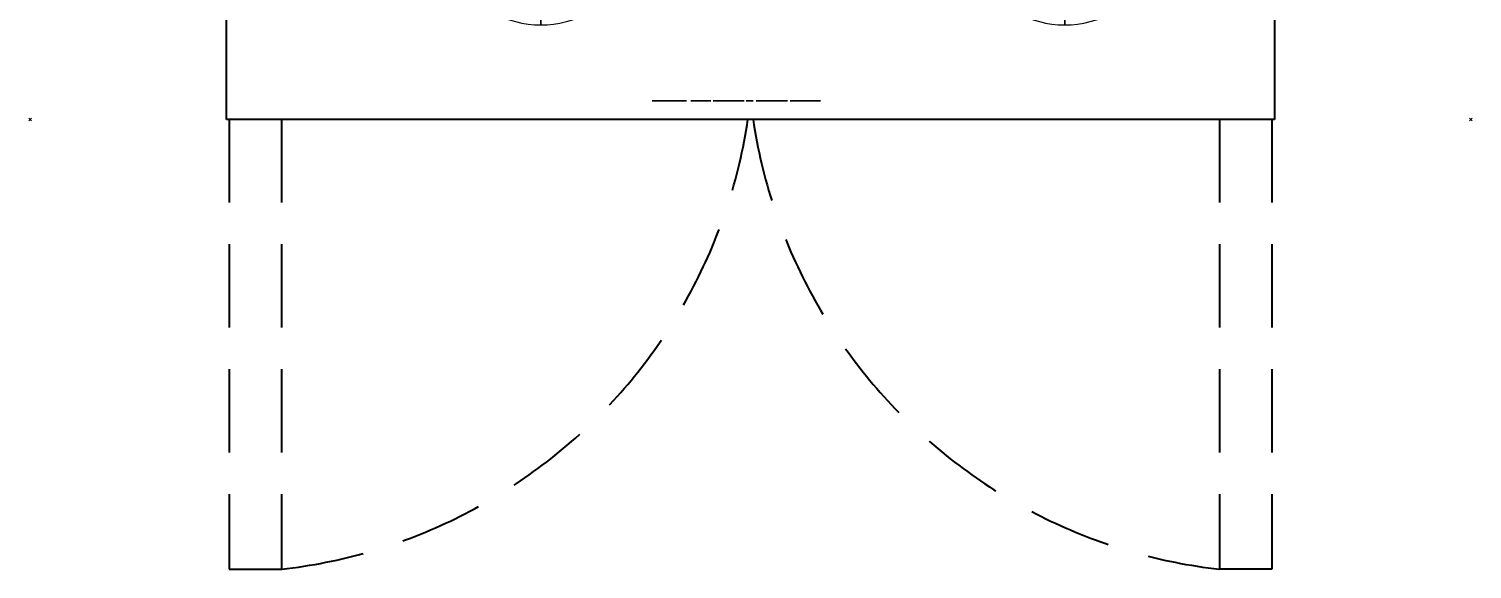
# Model space of a CAD drawing. Header units: millimetres. Extents: x -151 to 951, y -1073 to 151.
# Drawn here: x -151 to 951, y -1073 to -661 of the extents above; entities that cross this region are included whole.
import ezdxf

# ---------------------------------------------------------------- set-up
doc = ezdxf.new("R2010")
doc.units = ezdxf.units.MM
doc.header["$PDMODE"] = 3
doc.linetypes.add('Dash', pattern=[11.999999, 6, -6])
doc.linetypes.add('NASCOSTA', pattern=[9.525, 6.35, -3.175])
doc.layers.add('IQ_200_2D', color=1, linetype='Continuous', lineweight=40)
doc.layers.add('IQ_204_2D', color=7, linetype='Dash', lineweight=40)
for name, color, linetype in [('IQ_BLACK_3D', 250, 'Continuous'), ('IQ_CON_DRAIN_INT', 7, 'Continuous'), ('IQ_INS_3D', 3, 'Continuous')]:
    doc.layers.add(name, color=color, linetype=linetype)

# ---------------------------------------------------------------- blocks, each defined once
blk = doc.blocks.new('*X3')
at = {"color": 0}
for p, q in [((313.99, 2209.04), (321.51, 2216.55)), ((314.11, 2207.74), (322.8, 2216.44)), ((314.16, 2210.62), (319.93, 2216.39)), ((314.4, 2206.62), (323.93, 2216.15)), ((314.82, 2205.62), (324.92, 2215.72)), ((315.1, 2212.98), (317.57, 2215.44)), ((315.35, 2204.74), (325.8, 2215.19)), ((315.99, 2203.96), (326.58, 2214.56))]:
    blk.add_line(p, q, dxfattribs=at)
blk = doc.blocks.new('DRAIN')
blk.add_line((-2.121, -2.121), (2.121, 2.121))
at = {"extrusion": (-1, 0, 0)}
blk.add_line((0, 2.121, -2.121), (0, -2.121, 2.121), dxfattribs=at)
at = {"extrusion": (0, -1, 0)}
blk.add_line((-2.121, 0, -2.121), (2.121, 0, 2.121), dxfattribs=at)
at = {"extrusion": (-1, 0, 0)}
for start, end in [(45, 225), (225, 45)]:
    blk.add_arc((0, 0), 3, start, end, dxfattribs=at)
for start, end in [(45, 225), (225, 45)]:
    blk.add_arc((0, 0), 3, start, end)
at = {"extrusion": (0, -1, 0)}
for start, end in [(45, 225), (225, 45)]:
    blk.add_arc((0, 0), 3, start, end, dxfattribs=at)
at = {"xscale": 0.4000000000000909, "yscale": 0.4000000000000909, "zscale": 0.4000000000000909}
blk.add_blockref('*X3', (-128.597, -883.621), dxfattribs=at)
at = {"extrusion": (-1, 0, 0), "xscale": 0.3999999999999773, "yscale": 0.3999999999999773, "zscale": 0.3999999999999773}
blk.add_blockref('*X3', (-128.597, -883.621), dxfattribs=at)
at = {"extrusion": (0, -1, 0), "xscale": 0.4000000000000909, "yscale": 0.4000000000000909, "zscale": 0.4000000000000909}
blk.add_blockref('*X3', (-128.597, -883.621), dxfattribs=at)

msp = doc.modelspace()

# ---------------------------------------------------------------- linework, layer by layer
at = {"layer": 'IQ_200_2D'}
for p, q in [((0, -730), (0, 0)), ((800, 0), (800, -730)), ((800, -730), (0, -730))]:
    msp.add_line(p, q, dxfattribs=at)
at = {"layer": 'IQ_204_2D', "linetype": 'NASCOSTA', "ltscale": 10}
for p, q in [((2, -730), (2, -1073)), ((42, -730), (42, -1073)), ((758, -730), (758, -1073)), ((798, -730), (798, -1073)), ((2, -1073), (42, -1073)), ((798, -1073), (758, -1073))]:
    msp.add_line(p, q, dxfattribs=at)
for centre, start, end in [((-3.4, -669.6), 276.4269, 351.4422), ((803.4, -669.6), 188.5578, 263.5731)]:
    msp.add_arc(centre, 406, start, end, dxfattribs=at)
at = {"layer": 'IQ_INS_3D'}
for p in [(-150, -730), (950, -730)]:
    msp.add_point(p, dxfattribs=at)

# ---------------------------------------------------------------- block references
at = {"layer": 'IQ_CON_DRAIN_INT', "xscale": 25, "yscale": 25, "zscale": 25}
for p in [(240, -583), (640, -583)]:
    msp.add_blockref('DRAIN', p, dxfattribs=at)

# ---------------------------------------------------------------- meshes
at = {"layer": 'IQ_BLACK_3D'}
mesh = msp.add_polyface(dxfattribs=at)
corners = [(351.1, -715.8, 690.3), (324.9, -715.8, 690.3), (324.9, -715.8, 664.2), (351.1, -715.8, 664.2), (341.5, -715.8, 665.5), (341.5, -715.8, 689.1), (344.3, -715.8, 687.8), (346.8, -715.8, 685.8), (348.6, -715.8, 683.3), (349.8, -715.8, 680.4), (350.2, -715.8, 677.3), (349.8, -715.8, 674.2), (348.6, -715.8, 671.3), (346.8, -715.8, 668.8), (344.3, -715.8, 666.8), (340.3, -715.8, 687.4), (339.6, -715.8, 684.9), (338.3, -715.8, 682.7), (336.6, -715.8, 680.8), (334.5, -715.8, 679.3), (332.2, -715.8, 678.4), (329.7, -715.8, 678), (325.8, -715.8, 678), (326.3, -715.8, 680.9), (327.5, -715.8, 683.6), (329.4, -715.8, 685.9), (331.7, -715.8, 687.7), (334.4, -715.8, 688.8), (337.3, -715.8, 689.3), (340.3, -715.8, 689.1), (329.7, -715.8, 676.6), (332.2, -715.8, 676.2), (334.5, -715.8, 675.2), (336.6, -715.8, 673.8), (338.3, -715.8, 671.9), (339.6, -715.8, 669.7), (340.3, -715.8, 667.2), (340.3, -715.8, 665.2), (337.3, -715.8, 665), (334.4, -715.8, 665.6), (331.7, -715.8, 666.8), (329.4, -715.8, 668.6), (327.5, -715.8, 671), (326.3, -715.8, 673.7), (325.8, -715.8, 676.6)]
mesh.append_faces([[corners[k] for k in face] for face in [(14, 3, 13), (41, 2, 40), (39, 2, 38), (9, 0, 8), (7, 0, 6), (6, 0, 5), (15, 5, 29), (21, 30, 20), (24, 1, 23)]], dxfattribs={"vtx0": -1, "vtx1": -1})
mesh.append_faces([[corners[k] for k in face] for face in [(4, 37, 3)]], dxfattribs={"vtx0": -1, "vtx1": -1, "vtx2": -1})
mesh.append_faces([[corners[k] for k in face] for face in [(3, 14, 4), (3, 37, 38, 2), (4, 36, 37), (17, 33, 34, 16), (3, 10, 11), (2, 41, 42), (2, 42, 43), (19, 32, 33, 18), (19, 31, 32), (20, 30, 31, 19), (0, 7, 8), (16, 4, 5, 15), (10, 3, 0), (1, 25, 26), (28, 0, 1)]], dxfattribs={"vtx0": -1, "vtx2": -1})
mesh.append_faces([[corners[k] for k in face] for face in [(12, 13, 3), (11, 12, 3), (39, 40, 2), (43, 44, 2), (9, 10, 0), (17, 18, 33), (22, 23, 1), (27, 28, 1), (26, 27, 1), (24, 25, 1), (34, 35, 16)]], dxfattribs={"vtx1": -1, "vtx2": -1})
mesh.append_faces([[corners[k] for k in face] for face in [(35, 36, 4, 16), (1, 2, 44, 22), (28, 29, 5, 0)]], dxfattribs={"vtx1": -1, "vtx2": -1, "vtx3": -1})
mesh.append_faces([[corners[k] for k in face] for face in [(44, 30, 21, 22)]], dxfattribs={"vtx1": -1, "vtx3": -1})
mesh = msp.add_polyface(dxfattribs=at)
corners = [(365, -715.8, 674.7), (365, -715.8, 677.2), (360, -715.8, 677.2), (359.8, -715.8, 677.2), (360, -715.8, 674.7), (358.9, -715.8, 674.7), (359.6, -715.8, 677.2), (359.4, -715.8, 677.3), (359.1, -715.8, 677.4), (357.9, -715.8, 675), (357, -715.8, 675.4), (358.7, -715.8, 677.6), (358.5, -715.8, 677.7), (356.3, -715.8, 676), (358.3, -715.8, 677.9), (355.7, -715.8, 676.7), (358.1, -715.8, 678.2), (355.4, -715.8, 677.6), (358, -715.8, 678.4), (357.9, -715.8, 678.8), (358.9, -715.8, 677.5), (357.8, -715.8, 681.6), (364.4, -715.8, 681.6), (364.4, -715.8, 684.1), (357.8, -715.8, 684.1), (357.8, -715.8, 687.8), (364.8, -715.8, 687.8), (364.8, -715.8, 690.3), (355.1, -715.8, 690.3), (357.8, -715.8, 679.1), (355.2, -715.8, 678.6), (357.8, -715.8, 679.6), (355.1, -715.8, 679.7), (357.1, -715.8, 665.4), (357.5, -715.8, 664.4), (357.9, -715.8, 664.6), (357.2, -715.8, 665.5), (356.9, -715.8, 665.2), (357.1, -715.8, 664.2), (358.2, -715.8, 665), (357.3, -715.8, 665.7), (358.3, -715.8, 665.4), (357.3, -715.8, 665.9), (355.6, -715.8, 664.1), (356.6, -715.8, 664.1), (356.6, -715.8, 665.1), (355.6, -715.8, 665.1), (354.5, -715.8, 662.3), (355.6, -715.8, 662.3), (356.8, -715.8, 665.2), (354.5, -715.8, 667.7), (355.6, -715.8, 666.7), (358.3, -715.8, 666.4), (357.3, -715.8, 666.1), (358.4, -715.8, 665.9), (357.2, -715.8, 666.3), (358.2, -715.8, 666.8), (357.9, -715.8, 667.2), (357.1, -715.8, 666.5), (357.5, -715.8, 667.5), (356.9, -715.8, 666.6), (357.1, -715.8, 667.6), (356.8, -715.8, 666.7), (356.6, -715.8, 667.7), (356.6, -715.8, 666.7), (364.1, -715.8, 665.2), (364.1, -715.8, 664.1), (364.9, -715.8, 664.1), (365, -715.8, 665.2), (363, -715.8, 662.3), (364.1, -715.8, 662.3), (365.2, -715.8, 665.2), (366, -715.8, 664.4), (365.4, -715.8, 665.3), (365.5, -715.8, 665.4), (363, -715.8, 667.7), (364.1, -715.8, 666.7), (365.1, -715.8, 666.7), (365.6, -715.8, 667.6), (365.1, -715.8, 667.7), (365.3, -715.8, 666.6), (366, -715.8, 667.5)]
mesh.append_faces([[corners[k] for k in face] for face in [(11, 9, 20), (18, 15, 16), (21, 32, 31), (54, 42, 41), (60, 61, 62), (71, 72, 73)]], dxfattribs={"vtx0": -1, "vtx1": -1})
mesh.append_faces([[corners[k] for k in face] for face in [(32, 21, 24, 28)]], dxfattribs={"vtx0": -1, "vtx1": -1, "vtx2": -1})
mesh.append_faces([[corners[k] for k in face] for face in [(5, 6, 7), (5, 7, 8, 9), (28, 24, 25), (33, 34, 35, 36), (37, 38, 34, 33), (36, 35, 39, 40), (41, 42, 40, 39), (38, 37, 49), (52, 53, 42, 54), (53, 52, 56), (63, 64, 62, 61), (65, 66, 67, 68), (77, 78, 79, 76), (76, 79, 75), (78, 77, 80, 81)]], dxfattribs={"vtx0": -1, "vtx2": -1})
mesh.append_faces([[corners[k] for k in face] for face in [(8, 20, 9), (74, 73, 72)]], dxfattribs={"vtx1": -1, "vtx2": -1})
mesh.append_faces([[corners[k] for k in face] for face in [(71, 68, 67, 72)]], dxfattribs={"vtx1": -1, "vtx2": -1, "vtx3": -1})
mesh.append_faces([[corners[k] for k in face] for face in [(2, 3, 4, 0), (5, 4, 3, 6), (10, 9, 11, 12), (13, 10, 12, 14), (15, 13, 14, 16), (17, 15, 18, 19), (19, 29, 30, 17), (29, 31, 32, 30), (43, 44, 45, 46), (44, 38, 49, 45), (50, 47, 46, 51), (55, 53, 56, 57), (58, 55, 57, 59), (60, 58, 59, 61), (51, 64, 63, 50), (75, 69, 65, 76)]], dxfattribs={"vtx1": -1, "vtx3": -1})
mesh.append_faces([[corners[k] for k in face] for face in [(0, 1, 2)]], dxfattribs={"vtx2": -1})
mesh.append_faces([[corners[k] for k in face] for face in [(47, 48, 43, 46), (69, 70, 66, 65)]], dxfattribs={"vtx2": -1, "vtx3": -1})
mesh.append_faces([[corners[k] for k in face] for face in [(21, 22, 23, 24), (25, 26, 27, 28)]], dxfattribs={"vtx3": -1})
mesh = msp.add_polyface(dxfattribs=at)
corners = [(366.9, -715.8, 674.7), (369.6, -715.8, 674.7), (366.9, -715.8, 682.9), (369.6, -715.8, 690.3), (366.9, -715.8, 690.3), (375.9, -715.8, 674.5), (376.7, -715.8, 676.8), (375.9, -715.8, 677), (374.6, -715.8, 674.9), (375.3, -715.8, 677.3), (373.5, -715.8, 675.6), (372.6, -715.8, 676.5), (374.8, -715.8, 677.7), (374.4, -715.8, 678.3), (374.2, -715.8, 678.9), (371.9, -715.8, 677.5), (371.5, -715.8, 678.8), (374.1, -715.8, 679.7), (371.4, -715.8, 680.3), (374.1, -715.8, 681.6), (374.5, -715.8, 682.7), (374.9, -715.8, 683.1), (372.6, -715.8, 684.3), (372, -715.8, 683.1), (371.5, -715.8, 681.8), (374.2, -715.8, 682.1), (375.4, -715.8, 683.5), (373.6, -715.8, 685.2), (374.7, -715.8, 685.8), (376, -715.8, 683.8), (375.9, -715.8, 686.2), (366, -715.8, 664.4), (364.9, -715.8, 664.1), (366, -715.8, 662.3), (367.3, -715.8, 662.3), (365.5, -715.8, 665.4), (366.3, -715.8, 664.6), (365.6, -715.8, 665.5), (365.7, -715.8, 665.7), (366.7, -715.8, 665.2), (366.9, -715.8, 665.6), (366.5, -715.8, 664.9), (365.7, -715.8, 666.1), (365.8, -715.8, 665.9), (366.9, -715.8, 666), (366.8, -715.8, 666.4), (366.6, -715.8, 666.8), (365.7, -715.8, 666.3), (366.4, -715.8, 667.2), (365.6, -715.8, 666.4), (365.4, -715.8, 666.5), (366, -715.8, 667.5), (365.3, -715.8, 666.6), (374.7, -715.8, 663.3), (374.9, -715.8, 662.3), (375.6, -715.8, 662.6), (375.1, -715.8, 663.4), (374.2, -715.8, 663.2), (374.2, -715.8, 662.2), (373.7, -715.8, 663.3), (376.2, -715.8, 663), (375.5, -715.8, 663.7), (375.7, -715.8, 664.1), (376.6, -715.8, 663.6), (373.3, -715.8, 663.4), (373.5, -715.8, 662.3), (372.8, -715.8, 662.6), (372.9, -715.8, 663.7), (372.2, -715.8, 663), (372.6, -715.8, 664.1), (371.8, -715.8, 663.6), (372.5, -715.8, 664.5), (371.5, -715.8, 664.3), (371.4, -715.8, 665), (372.4, -715.8, 665), (371.5, -715.8, 665.7), (372.5, -715.8, 665.5), (375.5, -715.8, 666.3), (375.7, -715.8, 665.9), (376.2, -715.8, 667), (375.6, -715.8, 667.4), (375.1, -715.8, 666.5), (374.9, -715.8, 667.7), (374.7, -715.8, 666.7), (374.2, -715.8, 667.8), (374.2, -715.8, 666.8), (372.6, -715.8, 665.9), (372.9, -715.8, 666.3), (372.2, -715.8, 667), (371.8, -715.8, 666.4), (373.3, -715.8, 666.5), (372.8, -715.8, 667.4), (373.5, -715.8, 667.7), (373.7, -715.8, 666.7)]
mesh.append_faces([[corners[k] for k in face] for face in [(31, 32, 33, 34)]], dxfattribs={"vtx0": -1})
mesh.append_faces([[corners[k] for k in face] for face in [(12, 10, 9), (25, 23, 19), (65, 64, 66), (77, 80, 81)]], dxfattribs={"vtx0": -1, "vtx1": -1})
mesh.append_faces([[corners[k] for k in face] for face in [(5, 6, 7, 8), (9, 10, 8, 7), (23, 25, 20), (29, 30, 28), (35, 31, 36, 37), (50, 48, 51, 52), (48, 50, 49), (53, 54, 55, 56), (57, 58, 54, 53), (58, 57, 59), (67, 68, 66, 64), (69, 70, 68, 67), (71, 72, 70, 69), (82, 83, 81, 80), (83, 82, 84, 85), (92, 93, 85, 84)]], dxfattribs={"vtx0": -1, "vtx2": -1})
mesh.append_faces([[corners[k] for k in face] for face in [(37, 36, 41, 39)]], dxfattribs={"vtx0": -1, "vtx3": -1})
mesh.append_faces([[corners[k] for k in face] for face in [(0, 1, 2)]], dxfattribs={"vtx1": -1})
mesh.append_faces([[corners[k] for k in face] for face in [(24, 18, 19, 23)]], dxfattribs={"vtx1": -1, "vtx2": -1})
mesh.append_faces([[corners[k] for k in face] for face in [(18, 16, 17, 19)]], dxfattribs={"vtx1": -1, "vtx2": -1, "vtx3": -1})
mesh.append_faces([[corners[k] for k in face] for face in [(11, 10, 12, 13), (13, 14, 15, 11), (16, 15, 14, 17), (20, 21, 22, 23), (21, 26, 27, 22), (28, 27, 26, 29), (38, 37, 39, 40), (42, 43, 44, 45), (43, 38, 40, 44), (45, 46, 47, 42), (46, 48, 49, 47), (55, 60, 61, 56), (62, 61, 60, 63), (59, 64, 65, 58), (73, 72, 71, 74), (75, 73, 74, 76), (77, 78, 79, 80), (86, 87, 88, 89), (89, 75, 76, 86), (87, 90, 91, 88), (92, 91, 90, 93)]], dxfattribs={"vtx1": -1, "vtx3": -1})
mesh.append_faces([[corners[k] for k in face] for face in [(3, 4, 2, 1)]], dxfattribs={"vtx2": -1})
mesh = msp.add_polyface(dxfattribs=at)
corners = [(379.4, -715.8, 674.7), (380.4, -715.8, 675), (378.9, -715.8, 676.9), (378.3, -715.8, 676.7), (381.3, -715.8, 675.6), (379.5, -715.8, 677.2), (378.4, -715.8, 674.5), (377.5, -715.8, 676.7), (377.4, -715.8, 674.4), (380, -715.8, 677.5), (382.2, -715.8, 676.4), (380.6, -715.8, 678), (380.2, -715.8, 681.6), (374.1, -715.8, 679.7), (382.9, -715.8, 679.7), (383, -715.8, 680.6), (382.9, -715.8, 681.8), (380.1, -715.8, 682.1), (376.7, -715.8, 676.8), (375.9, -715.8, 674.5), (374.1, -715.8, 681.6), (382.6, -715.8, 682.9), (380, -715.8, 682.5), (382.1, -715.8, 683.8), (379.7, -715.8, 683), (378.9, -715.8, 683.6), (379.4, -715.8, 683.3), (380.6, -715.8, 685.4), (379.6, -715.8, 685.9), (381.4, -715.8, 684.7), (378.5, -715.8, 686.2), (377.9, -715.8, 684), (378.4, -715.8, 683.9), (377.3, -715.8, 686.4), (377.3, -715.8, 684.1), (375.9, -715.8, 686.2), (376, -715.8, 683.8), (376.6, -715.8, 684), (390.5, -715.8, 674.3), (389.7, -715.8, 676.9), (389.1, -715.8, 674.5), (389, -715.8, 677.2), (387.8, -715.8, 674.9), (388.3, -715.8, 677.6), (386.7, -715.8, 675.6), (387.8, -715.8, 678.1), (385.7, -715.8, 676.5), (387.4, -715.8, 678.8), (387.1, -715.8, 679.5), (385, -715.8, 677.7), (384.5, -715.8, 678.9), (384.4, -715.8, 680.4), (387, -715.8, 680.4), (389.7, -715.8, 683.9), (390.5, -715.8, 683.9), (390.5, -715.8, 686.4), (389.1, -715.8, 686.3), (387.4, -715.8, 682), (385.7, -715.8, 684.2), (385, -715.8, 683.1), (387.1, -715.8, 681.2), (384.5, -715.8, 681.8), (387.8, -715.8, 682.6), (386.7, -715.8, 685.1), (387.8, -715.8, 685.8), (388.3, -715.8, 683.2), (389, -715.8, 683.6), (375.9, -715.8, 664.5), (376.6, -715.8, 663.6), (376.9, -715.8, 664.3), (376, -715.8, 665), (375.7, -715.8, 664.1), (377, -715.8, 665), (375.9, -715.8, 665.5), (376.9, -715.8, 665.7), (376.6, -715.8, 666.4), (375.7, -715.8, 665.9), (376.2, -715.8, 667), (382.8, -715.8, 665.5), (382.8, -715.8, 664.5), (384.8, -715.8, 664.5), (384.8, -715.8, 665.5), (381.7, -715.8, 662.3), (382.8, -715.8, 662.3), (381.7, -715.8, 667.7), (382.8, -715.8, 666.7), (385, -715.8, 666.7), (385, -715.8, 667.7), (390.7, -715.8, 663.8), (389.6, -715.8, 664), (389.7, -715.8, 663.7), (389.8, -715.8, 663.3)]
mesh.append_faces([[corners[k] for k in face] for face in [(9, 4, 10, 11), (78, 79, 80, 81)]], dxfattribs={"vtx0": -1})
mesh.append_faces([[corners[k] for k in face] for face in [(6, 7, 8), (5, 4, 9), (25, 28, 32), (29, 24, 23), (34, 33, 37), (38, 39, 40), (47, 46, 45), (77, 76, 75)]], dxfattribs={"vtx0": -1, "vtx1": -1})
mesh.append_faces([[corners[k] for k in face] for face in [(84, 79, 78, 85)]], dxfattribs={"vtx0": -1, "vtx1": -1, "vtx3": -1})
mesh.append_faces([[corners[k] for k in face] for face in [(12, 15, 16, 17), (18, 19, 8, 7), (13, 12, 20), (17, 16, 21, 22), (23, 24, 22, 21), (30, 31, 32, 28), (31, 30, 33, 34), (35, 36, 37, 33), (41, 42, 40, 39), (42, 41, 43, 44), (45, 46, 44, 43), (51, 48, 52), (57, 58, 59, 60), (58, 57, 62, 63), (51, 52, 60), (64, 65, 66, 56), (56, 66, 53), (65, 64, 63, 62), (67, 68, 69, 70), (68, 67, 71), (72, 73, 70, 69), (73, 72, 74), (75, 76, 73, 74)]], dxfattribs={"vtx0": -1, "vtx2": -1})
mesh.append_faces([[corners[k] for k in face] for face in [(12, 13, 14, 15), (88, 89, 90, 91)]], dxfattribs={"vtx0": -1, "vtx3": -1})
mesh.append_faces([[corners[k] for k in face] for face in [(50, 49, 48, 51), (61, 51, 60, 59)]], dxfattribs={"vtx1": -1, "vtx2": -1})
mesh.append_faces([[corners[k] for k in face] for face in [(0, 1, 2, 3), (1, 4, 5, 2), (6, 0, 3, 7), (25, 26, 27, 28), (26, 24, 29, 27), (47, 48, 49, 46), (53, 54, 55, 56)]], dxfattribs={"vtx1": -1, "vtx3": -1})
mesh.append_faces([[corners[k] for k in face] for face in [(82, 83, 79, 84)]], dxfattribs={"vtx2": -1})
mesh.append_faces([[corners[k] for k in face] for face in [(85, 86, 87, 84)]], dxfattribs={"vtx3": -1})
mesh = msp.add_polyface(dxfattribs=at)
corners = [(393, -715.8, 674.8), (394.1, -715.8, 675.4), (392.2, -715.8, 677.1), (391.4, -715.8, 676.9), (391.8, -715.8, 674.5), (390.5, -715.8, 676.8), (390.5, -715.8, 674.3), (389.7, -715.8, 676.9), (395.1, -715.8, 676.3), (392.8, -715.8, 677.5), (393.4, -715.8, 678), (392.8, -715.8, 683.2), (393.4, -715.8, 682.7), (395.1, -715.8, 684.4), (394.1, -715.8, 685.3), (391.4, -715.8, 683.9), (392.2, -715.8, 683.6), (393, -715.8, 686), (391.8, -715.8, 686.3), (390.5, -715.8, 686.4), (390.5, -715.8, 683.9), (397.6, -715.8, 676.6), (398.2, -715.8, 675.9), (400.1, -715.8, 677.9), (399.9, -715.8, 678.1), (399.8, -715.8, 678.4), (397.2, -715.8, 677.4), (399.6, -715.8, 678.7), (396.9, -715.8, 678.3), (399.5, -715.8, 679.1), (399.5, -715.8, 679.6), (396.8, -715.8, 679.4), (399.5, -715.8, 683.6), (399.5, -715.8, 686), (399.5, -715.8, 690.3), (396.8, -715.8, 690.3), (391.4, -715.8, 663.3), (391.4, -715.8, 662.3), (393.1, -715.8, 662.3), (393.1, -715.8, 663.3), (391.2, -715.8, 663.3), (391, -715.8, 662.3), (391.1, -715.8, 663.4), (390.3, -715.8, 662.7), (390.6, -715.8, 662.5), (390.8, -715.8, 663.6), (389.8, -715.8, 663.3), (390, -715.8, 662.9), (390.9, -715.8, 663.5), (392.9, -715.8, 664.6), (392.9, -715.8, 665.6), (390.7, -715.8, 665.6), (390.7, -715.8, 664.6), (390.7, -715.8, 666.7), (393, -715.8, 666.7), (393, -715.8, 667.7), (389.6, -715.8, 667.7), (389.6, -715.8, 664), (390.7, -715.8, 663.8), (399.1, -715.8, 662.2), (399.5, -715.8, 663.2), (399.2, -715.8, 663.2), (398.6, -715.8, 662.3), (398.7, -715.8, 663.4), (397.9, -715.8, 662.8), (398.2, -715.8, 662.5), (398.5, -715.8, 663.6), (397.6, -715.8, 663.1), (399, -715.8, 663.3), (398.4, -715.8, 663.8), (398.2, -715.8, 664), (397.4, -715.8, 663.5), (398.6, -715.8, 664.9), (399, -715.8, 664.7), (399.2, -715.8, 665.8), (399.1, -715.8, 665.9), (399, -715.8, 665.9), (398.9, -715.8, 666), (398.2, -715.8, 665.2), (397.9, -715.8, 665.6), (398.9, -715.8, 666.1), (397.8, -715.8, 666.1), (398.8, -715.8, 666.2), (398.8, -715.8, 666.4), (397.8, -715.8, 666.6), (398.9, -715.8, 666.5), (398.9, -715.8, 666.6), (398, -715.8, 667.2), (397.9, -715.8, 667), (398.6, -715.8, 667.6), (399, -715.8, 666.7), (399.1, -715.8, 666.7), (399, -715.8, 667.7), (398.2, -715.8, 667.3), (397.8, -715.8, 666.8)]
mesh.append_faces([[corners[k] for k in face] for face in [(36, 37, 38, 39)]], dxfattribs={"vtx0": -1})
mesh.append_faces([[corners[k] for k in face] for face in [(29, 28, 27), (58, 46, 45), (63, 62, 68), (76, 72, 75)]], dxfattribs={"vtx0": -1, "vtx1": -1})
mesh.append_faces([[corners[k] for k in face] for face in [(25, 26, 21, 24), (27, 28, 26, 25), (37, 36, 40, 41), (41, 40, 42), (45, 46, 47, 48), (48, 47, 43, 42), (59, 60, 61, 62), (66, 67, 64, 63), (79, 77, 80, 81), (81, 82, 83, 84), (81, 80, 82), (89, 90, 91, 92), (93, 86, 90, 89), (86, 93, 87)]], dxfattribs={"vtx0": -1, "vtx2": -1})
mesh.append_faces([[corners[k] for k in face] for face in [(31, 30, 32, 33), (57, 58, 52, 51)]], dxfattribs={"vtx0": -1, "vtx2": -1, "vtx3": -1})
mesh.append_faces([[corners[k] for k in face] for face in [(42, 43, 44, 41), (63, 64, 65, 62)]], dxfattribs={"vtx0": -1, "vtx3": -1})
mesh.append_faces([[corners[k] for k in face] for face in [(10, 9, 8)]], dxfattribs={"vtx1": -1})
mesh.append_faces([[corners[k] for k in face] for face in [(61, 68, 62), (66, 69, 67), (79, 78, 77), (88, 94, 85)]], dxfattribs={"vtx1": -1, "vtx2": -1})
mesh.append_faces([[corners[k] for k in face] for face in [(0, 1, 2, 3), (4, 0, 3, 5), (6, 4, 5, 7), (1, 8, 9, 2), (15, 16, 17, 18), (16, 11, 14, 17), (18, 19, 20, 15), (21, 22, 23, 24), (29, 30, 31, 28), (56, 57, 51, 53), (72, 73, 74, 75), (76, 77, 78, 72), (85, 86, 87, 88), (94, 84, 83, 85)]], dxfattribs={"vtx1": -1, "vtx3": -1})
mesh.append_faces([[corners[k] for k in face] for face in [(49, 50, 51, 52)]], dxfattribs={"vtx2": -1})
mesh.append_faces([[corners[k] for k in face] for face in [(11, 12, 13, 14), (33, 34, 35, 31), (53, 54, 55, 56), (69, 70, 71, 67)]], dxfattribs={"vtx3": -1})
mesh = msp.add_polyface(dxfattribs=at)
corners = [(401.5, -715.8, 677.2), (400.8, -715.8, 674.7), (402, -715.8, 674.7), (401.8, -715.8, 677.2), (402, -715.8, 677.2), (401.3, -715.8, 677.3), (401, -715.8, 677.3), (399.8, -715.8, 674.9), (398.2, -715.8, 675.9), (398.9, -715.8, 675.3), (400.3, -715.8, 677.7), (400.1, -715.8, 677.9), (400.6, -715.8, 677.5), (400.8, -715.8, 677.4), (401.9, -715.8, 683.6), (401.9, -715.8, 686), (399.5, -715.8, 686), (399.5, -715.8, 683.6), (404.2, -715.8, 674.7), (406.9, -715.8, 674.7), (406.9, -715.8, 680.6), (404.2, -715.8, 686), (407, -715.8, 681.4), (407.2, -715.8, 682), (407.5, -715.8, 682.6), (406.9, -715.8, 684.3), (406.9, -715.8, 686), (400.6, -715.8, 662.5), (401.1, -715.8, 662.8), (400.2, -715.8, 663.5), (400, -715.8, 663.3), (401.3, -715.8, 663.1), (400.3, -715.8, 663.5), (401.4, -715.8, 663.5), (400.3, -715.8, 663.6), (400.1, -715.8, 662.3), (399.7, -715.8, 663.2), (400.4, -715.8, 663.7), (401.4, -715.8, 663.8), (401.4, -715.8, 664.2), (400.4, -715.8, 663.8), (401.3, -715.8, 664.6), (400.3, -715.8, 663.9), (400.3, -715.8, 664), (401, -715.8, 664.9), (400.2, -715.8, 664.1), (400.7, -715.8, 665.1), (400.1, -715.8, 664.2), (399.6, -715.8, 664.5), (400.4, -715.8, 665.3), (399.8, -715.8, 665.6), (399.5, -715.8, 663.2), (399.1, -715.8, 662.2), (399.5, -715.8, 662.2), (399, -715.8, 664.7), (399.2, -715.8, 665.8), (400.2, -715.8, 666.5), (400.4, -715.8, 666.3), (400.9, -715.8, 667.2), (400.6, -715.8, 667.4), (399.9, -715.8, 666.6), (400.3, -715.8, 667.6), (399.7, -715.8, 666.7), (399.9, -715.8, 667.8), (399.4, -715.8, 667.8), (399.4, -715.8, 666.8), (399, -715.8, 667.7), (399.2, -715.8, 666.8), (399.1, -715.8, 666.7), (401.2, -715.8, 666.8), (406.9, -715.8, 663.4), (406.1, -715.8, 662.8), (406.4, -715.8, 662.5), (406.8, -715.8, 662.3), (406.7, -715.8, 663.6), (405.8, -715.8, 663.1), (406.5, -715.8, 663.8), (406.4, -715.8, 664), (405.6, -715.8, 663.5), (406.1, -715.8, 665.6), (407.1, -715.8, 666), (407.1, -715.8, 666.1), (406, -715.8, 666.1), (406.4, -715.8, 665.2), (407, -715.8, 666.2), (407, -715.8, 666.4), (406, -715.8, 666.6), (407.1, -715.8, 666.5), (407.1, -715.8, 666.6), (406.2, -715.8, 667.2), (406.1, -715.8, 667), (406, -715.8, 666.8), (406.4, -715.8, 667.3)]
mesh.append_faces([[corners[k] for k in face] for face in [(3, 2, 4), (58, 57, 69)]], dxfattribs={"vtx0": -1})
mesh.append_faces([[corners[k] for k in face] for face in [(12, 7, 13), (42, 41, 43), (35, 36, 53), (49, 47, 46), (89, 88, 92)]], dxfattribs={"vtx0": -1, "vtx1": -1})
mesh.append_faces([[corners[k] for k in face] for face in [(0, 1, 2, 3), (1, 5, 6, 7), (7, 6, 13), (21, 20, 22), (21, 22, 23), (43, 41, 44, 45), (46, 47, 45, 44), (51, 52, 53, 36), (64, 65, 62, 63), (66, 67, 65, 64), (74, 75, 71, 70), (79, 80, 81, 82), (82, 84, 85, 86)]], dxfattribs={"vtx0": -1, "vtx2": -1})
mesh.append_faces([[corners[k] for k in face] for face in [(70, 71, 72, 73)]], dxfattribs={"vtx0": -1, "vtx3": -1})
mesh.append_faces([[corners[k] for k in face] for face in [(26, 21, 25)]], dxfattribs={"vtx1": -1})
mesh.append_faces([[corners[k] for k in face] for face in [(0, 5, 1), (68, 67, 66), (74, 76, 75), (79, 83, 80), (90, 91, 87)]], dxfattribs={"vtx1": -1, "vtx2": -1})
mesh.append_faces([[corners[k] for k in face] for face in [(23, 24, 25, 21)]], dxfattribs={"vtx1": -1, "vtx2": -1, "vtx3": -1})
mesh.append_faces([[corners[k] for k in face] for face in [(8, 9, 10, 11), (9, 7, 12, 10), (27, 28, 29, 30), (28, 31, 32, 29), (31, 33, 34, 32), (35, 27, 30, 36), (37, 34, 33, 38), (38, 39, 40, 37), (39, 41, 42, 40), (48, 47, 49, 50), (54, 48, 50, 55), (56, 57, 58, 59), (60, 56, 59, 61), (62, 60, 61, 63), (87, 88, 89, 90), (91, 86, 85, 87)]], dxfattribs={"vtx1": -1, "vtx3": -1})
mesh.append_faces([[corners[k] for k in face] for face in [(14, 15, 16, 17), (18, 19, 20, 21)]], dxfattribs={"vtx2": -1})
mesh.append_faces([[corners[k] for k in face] for face in [(76, 77, 78, 75)]], dxfattribs={"vtx3": -1})
mesh = msp.add_polyface(dxfattribs=at)
corners = [(407.5, -715.8, 682.6), (408, -715.8, 683.1), (406.9, -715.8, 684.3), (407.8, -715.8, 685.5), (408.5, -715.8, 683.4), (409.2, -715.8, 683.6), (408.5, -715.8, 685.9), (407.3, -715.8, 685), (409.3, -715.8, 686.1), (409.9, -715.8, 683.7), (410.3, -715.8, 686.2), (411.1, -715.8, 686.2), (411.1, -715.8, 683.6), (413.8, -715.8, 675.6), (414.9, -715.8, 674.9), (415.4, -715.8, 677.6), (414.9, -715.8, 678.1), (412.8, -715.8, 676.5), (414.5, -715.8, 678.8), (414.3, -715.8, 679.5), (412.1, -715.8, 677.7), (411.6, -715.8, 678.9), (414.2, -715.8, 680.3), (411.6, -715.8, 681.7), (411.5, -715.8, 680.3), (414.9, -715.8, 682.6), (415.4, -715.8, 683.1), (413.8, -715.8, 685), (412.8, -715.8, 684.1), (414.5, -715.8, 681.9), (412.1, -715.8, 683), (414.3, -715.8, 681.2), (408.8, -715.8, 662.5), (409.3, -715.8, 662.8), (408.4, -715.8, 663.5), (408.2, -715.8, 663.3), (409.5, -715.8, 663.1), (408.5, -715.8, 663.5), (409.6, -715.8, 663.5), (408.5, -715.8, 663.6), (408.3, -715.8, 662.3), (407.9, -715.8, 663.2), (408.5, -715.8, 663.7), (409.6, -715.8, 663.8), (409.6, -715.8, 664.2), (408.6, -715.8, 663.8), (409.5, -715.8, 664.6), (408.5, -715.8, 663.9), (408.5, -715.8, 664), (409.2, -715.8, 664.9), (408.4, -715.8, 664.1), (408.9, -715.8, 665.1), (408.3, -715.8, 664.2), (407.8, -715.8, 664.5), (408.6, -715.8, 665.3), (408, -715.8, 665.6), (407.7, -715.8, 663.2), (407.2, -715.8, 662.2), (407.7, -715.8, 662.2), (407.4, -715.8, 663.2), (406.8, -715.8, 662.3), (407.2, -715.8, 663.3), (407.2, -715.8, 664.7), (407.4, -715.8, 665.8), (406.9, -715.8, 663.4), (408.4, -715.8, 666.5), (408.6, -715.8, 666.3), (409.1, -715.8, 667.2), (408.8, -715.8, 667.4), (406.8, -715.8, 664.9), (407.3, -715.8, 665.9), (408.1, -715.8, 666.6), (408.4, -715.8, 667.6), (407.8, -715.8, 666.7), (408, -715.8, 667.8), (407.6, -715.8, 667.8), (407.5, -715.8, 666.8), (407.2, -715.8, 667.7), (407.4, -715.8, 666.8), (407.3, -715.8, 666.7), (409.4, -715.8, 666.8), (407.2, -715.8, 665.9), (407.1, -715.8, 666), (406.4, -715.8, 665.2), (406, -715.8, 666.1), (407.1, -715.8, 666.1), (407, -715.8, 666.2), (406.7, -715.8, 667.6), (407.2, -715.8, 666.7), (406.4, -715.8, 667.3), (407.1, -715.8, 666.6)]
mesh.append_faces([[corners[k] for k in face] for face in [(67, 66, 80)]], dxfattribs={"vtx0": -1})
mesh.append_faces([[corners[k] for k in face] for face in [(29, 30, 31), (47, 46, 48), (40, 41, 58), (64, 60, 61), (81, 69, 70), (54, 52, 51)]], dxfattribs={"vtx0": -1, "vtx1": -1})
mesh.append_faces([[corners[k] for k in face] for face in [(3, 4, 5, 6), (2, 1, 4, 7), (23, 22, 31, 30), (48, 46, 49, 50), (51, 52, 50, 49), (56, 57, 58, 41), (57, 56, 59, 60), (75, 76, 73, 74), (77, 78, 76, 75), (84, 85, 86), (87, 88, 79, 77), (89, 90, 88, 87)]], dxfattribs={"vtx0": -1, "vtx2": -1})
mesh.append_faces([[corners[k] for k in face] for face in [(22, 23, 24, 21)]], dxfattribs={"vtx0": -1, "vtx3": -1})
mesh.append_faces([[corners[k] for k in face] for face in [(0, 1, 2), (10, 8, 9, 11), (3, 7, 4), (59, 61, 60), (79, 78, 77)]], dxfattribs={"vtx1": -1, "vtx2": -1})
mesh.append_faces([[corners[k] for k in face] for face in [(8, 6, 5, 9), (13, 14, 15, 16), (17, 13, 16, 18), (18, 19, 20, 17), (21, 20, 19, 22), (25, 26, 27, 28), (29, 25, 28, 30), (32, 33, 34, 35), (33, 36, 37, 34), (36, 38, 39, 37), (40, 32, 35, 41), (42, 39, 38, 43), (43, 44, 45, 42), (44, 46, 47, 45), (53, 52, 54, 55), (62, 53, 55, 63), (65, 66, 67, 68), (69, 62, 63, 70), (71, 65, 68, 72), (73, 71, 72, 74), (81, 82, 83, 69)]], dxfattribs={"vtx1": -1, "vtx3": -1})
mesh.append_faces([[corners[k] for k in face] for face in [(9, 12, 11)]], dxfattribs={"vtx2": -1})
mesh = msp.add_polyface(dxfattribs=at)
corners = [(419.1, -715.8, 674.5), (420.4, -715.8, 674.9), (419.2, -715.8, 677.1), (418.5, -715.8, 676.9), (421.5, -715.8, 675.6), (419.9, -715.8, 677.6), (417.7, -715.8, 674.3), (417.7, -715.8, 676.8), (416.8, -715.8, 676.9), (420.4, -715.8, 678.1), (422.5, -715.8, 676.5), (420.8, -715.8, 678.8), (421.1, -715.8, 679.5), (423.2, -715.8, 677.7), (423.7, -715.8, 678.9), (421.2, -715.8, 680.3), (416.1, -715.8, 677.1), (416.2, -715.8, 674.5), (414.9, -715.8, 674.9), (415.4, -715.8, 677.6), (423.9, -715.8, 680.3), (423.7, -715.8, 681.7), (423.2, -715.8, 683), (421.1, -715.8, 681.2), (420.4, -715.8, 682.6), (420.8, -715.8, 681.9), (422.5, -715.8, 684.1), (421.5, -715.8, 685), (419.9, -715.8, 683.1), (420.4, -715.8, 685.7), (419.2, -715.8, 683.5), (419.1, -715.8, 686.2), (417.7, -715.8, 686.3), (418.5, -715.8, 683.8), (415.4, -715.8, 683.1), (416.1, -715.8, 683.5), (414.9, -715.8, 685.7), (413.8, -715.8, 685), (416.8, -715.8, 683.8), (417.7, -715.8, 683.9), (416.2, -715.8, 686.2), (414.2, -715.8, 667.7), (414.2, -715.8, 662.3), (415.3, -715.8, 662.3), (415.3, -715.8, 667.7), (424.1, -715.8, 663.8), (423.7, -715.8, 663.5), (424.3, -715.8, 662.6), (424.9, -715.8, 663), (423.3, -715.8, 663.4), (423.6, -715.8, 662.3), (422.9, -715.8, 662.2), (425.3, -715.8, 663.6), (424.3, -715.8, 664.1), (425.6, -715.8, 664.3), (424.5, -715.8, 664.6), (422.9, -715.8, 663.3), (422.1, -715.8, 662.3), (422.4, -715.8, 663.4), (421.5, -715.8, 662.6), (421.7, -715.8, 663.8), (420.9, -715.8, 663), (422, -715.8, 663.5), (421.4, -715.8, 664.1), (420.4, -715.8, 663.6), (421.2, -715.8, 664.6), (420.1, -715.8, 664.3), (421.2, -715.8, 665), (420, -715.8, 665), (425.6, -715.8, 665.7), (425.3, -715.8, 666.4), (424.5, -715.8, 665.4), (424.5, -715.8, 665), (424.3, -715.8, 665.8), (424.9, -715.8, 667), (424.1, -715.8, 666.2), (424.3, -715.8, 667.4), (423.7, -715.8, 666.5), (423.3, -715.8, 666.6), (423.6, -715.8, 667.7), (422.9, -715.8, 666.7), (422.9, -715.8, 667.8), (422.4, -715.8, 666.6), (421.4, -715.8, 665.8), (420.4, -715.8, 666.4), (420.1, -715.8, 665.7), (421.2, -715.8, 665.4), (421.7, -715.8, 666.2), (420.9, -715.8, 667), (422.1, -715.8, 667.7), (422, -715.8, 666.5), (421.5, -715.8, 667.4)]
mesh.append_faces([[corners[k] for k in face] for face in [(41, 42, 43, 44)]])
mesh.append_faces([[corners[k] for k in face] for face in [(50, 49, 51), (71, 70, 73), (80, 81, 82)]], dxfattribs={"vtx0": -1, "vtx1": -1})
mesh.append_faces([[corners[k] for k in face] for face in [(6, 7, 8), (9, 4, 10, 11), (12, 13, 14, 15), (13, 12, 11, 10), (4, 9, 5), (32, 39, 33), (54, 55, 53, 52), (56, 57, 51, 49), (57, 56, 58, 59), (60, 61, 59, 62), (59, 58, 62), (63, 64, 61, 60), (65, 66, 64, 63), (66, 65, 67, 68), (74, 75, 73, 70), (76, 77, 75, 74), (83, 84, 85, 86), (68, 67, 86, 85), (89, 90, 82, 81), (90, 89, 91)]], dxfattribs={"vtx0": -1, "vtx2": -1})
mesh.append_faces([[corners[k] for k in face] for face in [(20, 21, 15, 14)]], dxfattribs={"vtx1": -1, "vtx2": -1})
mesh.append_faces([[corners[k] for k in face] for face in [(0, 1, 2, 3), (1, 4, 5, 2), (6, 0, 3, 7), (8, 16, 17, 6), (18, 17, 16, 19), (21, 22, 23, 15), (24, 25, 26, 27), (25, 23, 22, 26), (28, 24, 27, 29), (30, 28, 29, 31), (31, 32, 33, 30), (34, 35, 36, 37), (38, 39, 32, 40), (40, 36, 35, 38), (45, 46, 47, 48), (46, 49, 50, 47), (48, 52, 53, 45), (69, 70, 71, 72), (78, 77, 76, 79), (80, 78, 79, 81), (83, 87, 88, 84), (91, 88, 87, 90)]], dxfattribs={"vtx1": -1, "vtx3": -1})
mesh = msp.add_polyface(dxfattribs=at)
corners = [(425.5, -715.8, 674.7), (428.2, -715.8, 674.7), (425.5, -715.8, 683.2), (428.2, -715.8, 690.3), (425.5, -715.8, 690.3), (438.1, -715.8, 674.9), (437.1, -715.8, 677.3), (436.7, -715.8, 677.1), (437.3, -715.8, 674.6), (436.4, -715.8, 677), (436.4, -715.8, 674.4), (438.8, -715.8, 675.3), (437.4, -715.8, 677.6), (437.6, -715.8, 678), (439.4, -715.8, 675.9), (439.9, -715.8, 676.5), (440.3, -715.8, 677.3), (435.9, -715.8, 676.9), (435.5, -715.8, 674.4), (435.5, -715.8, 676.9), (434.6, -715.8, 677), (433.7, -715.8, 674.6), (434.5, -715.8, 674.4), (435, -715.8, 676.9), (433.9, -715.8, 677.3), (432.1, -715.8, 675.3), (432.9, -715.8, 674.9), (434.2, -715.8, 677.1), (431.5, -715.8, 675.8), (433.6, -715.8, 677.6), (433.3, -715.8, 677.9), (431, -715.8, 676.5), (430.6, -715.8, 677.3), (440.6, -715.8, 678.2), (437.8, -715.8, 678.4), (437.9, -715.8, 678.9), (440.7, -715.8, 679.2), (440.7, -715.8, 686), (437.9, -715.8, 679.4), (437.9, -715.8, 686), (433.1, -715.8, 678.4), (430.4, -715.8, 678.1), (433, -715.8, 678.8), (430.3, -715.8, 679.2), (433, -715.8, 679.4), (430.3, -715.8, 686), (433, -715.8, 686), (450.6, -715.8, 674.7), (453.5, -715.8, 674.7), (450.9, -715.8, 678.3), (447.7, -715.8, 678.7), (449.2, -715.8, 680.7), (446.2, -715.8, 680.7), (443.9, -715.8, 677.4), (441.9, -715.8, 674.7), (444.8, -715.8, 674.7), (447.7, -715.8, 682.6), (451.3, -715.8, 683.5), (450.1, -715.8, 686), (453.1, -715.8, 686), (444, -715.8, 683.7), (445.2, -715.8, 686), (442.3, -715.8, 686), (424.5, -715.8, 664.6), (425.6, -715.8, 664.3), (425.7, -715.8, 665), (424.5, -715.8, 665), (425.6, -715.8, 665.7), (433.9, -715.8, 662.3), (435, -715.8, 662.3), (433.9, -715.8, 664.2), (431.5, -715.8, 665.7), (430.3, -715.8, 662.3), (431.5, -715.8, 662.3), (430.3, -715.8, 667.7), (435, -715.8, 667.7), (433.9, -715.8, 667.7), (431.4, -715.8, 667.7), (443.2, -715.8, 663.5), (443.7, -715.8, 662.3), (444.9, -715.8, 662.3), (442.7, -715.8, 664.6), (439.4, -715.8, 662.3), (440.6, -715.8, 662.3), (441.2, -715.8, 663.5), (441.7, -715.8, 664.6), (442.5, -715.8, 667.7), (442.2, -715.8, 665.7), (441.8, -715.8, 667.7), (450.4, -715.8, 663.3), (449.3, -715.8, 662.3), (452.5, -715.8, 662.3), (452.5, -715.8, 663.3), (450.4, -715.8, 667.7), (449.3, -715.8, 667.7)]
mesh.append_faces([[corners[k] for k in face] for face in [(45, 44, 46), (70, 69, 75, 76), (89, 90, 91, 92)]], dxfattribs={"vtx0": -1})
mesh.append_faces([[corners[k] for k in face] for face in [(29, 25, 24)]], dxfattribs={"vtx0": -1, "vtx1": -1})
mesh.append_faces([[corners[k] for k in face] for face in [(56, 52, 51)]], dxfattribs={"vtx0": -1, "vtx1": -1, "vtx2": -1})
mesh.append_faces([[corners[k] for k in face] for face in [(50, 51, 52, 53)]], dxfattribs={"vtx0": -1, "vtx1": -1, "vtx3": -1})
mesh.append_faces([[corners[k] for k in face] for face in [(5, 6, 7, 8), (9, 10, 8, 7), (6, 5, 11, 12), (17, 18, 10, 9), (12, 11, 14, 13), (18, 17, 19), (20, 21, 22, 23), (24, 25, 26, 27), (27, 26, 21, 20), (23, 22, 18, 19), (32, 30, 40, 41), (42, 43, 41, 40), (44, 45, 43, 42), (50, 49, 51), (56, 51, 57, 58), (63, 64, 65, 66), (66, 65, 67), (86, 87, 81, 80), (87, 86, 88), (85, 84, 78, 81)]], dxfattribs={"vtx0": -1, "vtx2": -1})
mesh.append_faces([[corners[k] for k in face] for face in [(13, 14, 15, 16)]], dxfattribs={"vtx0": -1, "vtx3": -1})
mesh.append_faces([[corners[k] for k in face] for face in [(0, 1, 2), (39, 38, 37), (59, 58, 57)]], dxfattribs={"vtx1": -1})
mesh.append_faces([[corners[k] for k in face] for face in [(31, 28, 30, 32), (68, 69, 70, 71), (77, 74, 71, 70)]], dxfattribs={"vtx1": -1, "vtx2": -1})
mesh.append_faces([[corners[k] for k in face] for face in [(28, 25, 29, 30), (16, 33, 34, 13), (35, 34, 33, 36), (36, 37, 38, 35), (60, 52, 56, 61), (88, 82, 85, 87)]], dxfattribs={"vtx1": -1, "vtx3": -1})
mesh.append_faces([[corners[k] for k in face] for face in [(3, 4, 2, 1), (47, 48, 49, 50), (61, 62, 60), (72, 73, 71, 74)]], dxfattribs={"vtx2": -1})
mesh.append_faces([[corners[k] for k in face] for face in [(78, 79, 80, 81), (82, 83, 84, 85)]], dxfattribs={"vtx2": -1, "vtx3": -1})
mesh.append_faces([[corners[k] for k in face] for face in [(53, 54, 55, 50), (89, 93, 94, 90)]], dxfattribs={"vtx3": -1})

doc.saveas('drawing.dxf')
